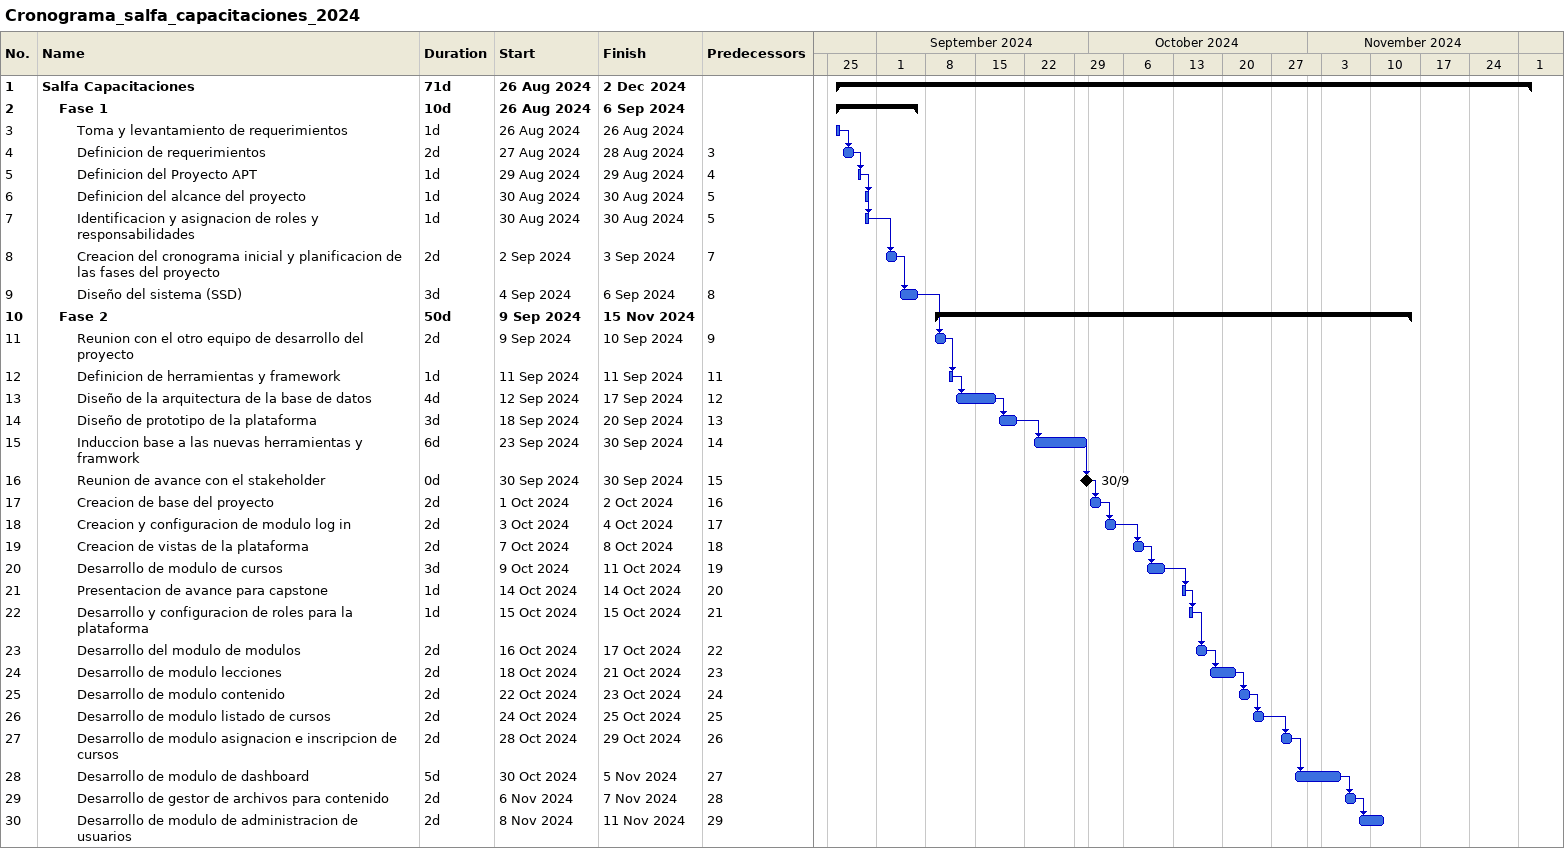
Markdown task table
Cronograma_salfa_capacitaciones_2024

| ID | Level | Task | Duration | Start | Finish | Predecessors |
|---|---|---|---|---|---|---|
| 1 | 1 | **Salfa Capacitaciones** | 71d | 2024-08-26 | 2024-12-02 |  |
| 2 | 2 | **Fase 1** | 10d | 2024-08-26 | 2024-09-06 |  |
| 3 | 3 | Toma y levantamiento de requerimientos | 1d | 2024-08-26 | 2024-08-26 |  |
| 4 | 3 | Definicion de requerimientos | 2d | 2024-08-27 | 2024-08-28 | 3 |
| 5 | 3 | Definicion del Proyecto APT | 1d | 2024-08-29 | 2024-08-29 | 4 |
| 6 | 3 | Definicion del alcance del proyecto | 1d | 2024-08-30 | 2024-08-30 | 5 |
| 7 | 3 | Identificacion y asignacion de roles y responsabilidades | 1d | 2024-08-30 | 2024-08-30 | 5 |
| 8 | 3 | Creacion del cronograma inicial y planificacion de las fases del proyecto | 2d | 2024-09-02 | 2024-09-03 | 7 |
| 9 | 3 | Diseño del sistema (SSD) | 3d | 2024-09-04 | 2024-09-06 | 8 |
| 10 | 2 | **Fase 2** | 50d | 2024-09-09 | 2024-11-15 |  |
| 11 | 3 | Reunion con el otro equipo de desarrollo del proyecto | 2d | 2024-09-09 | 2024-09-10 | 9 |
| 12 | 3 | Definicion de herramientas y framework | 1d | 2024-09-11 | 2024-09-11 | 11 |
| 13 | 3 | Diseño de la arquitectura de la base de datos | 4d | 2024-09-12 | 2024-09-17 | 12 |
| 14 | 3 | Diseño de prototipo de la plataforma | 3d | 2024-09-18 | 2024-09-20 | 13 |
| 15 | 3 | Induccion base a las nuevas herramientas y framwork | 6d | 2024-09-23 | 2024-09-30 | 14 |
| 16 | 3 | Reunion de avance con el stakeholder | 0d | 2024-09-30 | 2024-09-30 | 15 |
| 17 | 3 | Creacion de base del proyecto | 2d | 2024-10-01 | 2024-10-02 | 16 |
| 18 | 3 | Creacion y configuracion de modulo log in | 2d | 2024-10-03 | 2024-10-04 | 17 |
| 19 | 3 | Creacion de vistas de la plataforma | 2d | 2024-10-07 | 2024-10-08 | 18 |
| 20 | 3 | Desarrollo de modulo de cursos | 3d | 2024-10-09 | 2024-10-11 | 19 |
| 21 | 3 | Presentacion de avance para capstone | 1d | 2024-10-14 | 2024-10-14 | 20 |
| 22 | 3 | Desarrollo y configuracion de roles para la plataforma | 1d | 2024-10-15 | 2024-10-15 | 21 |
| 23 | 3 | Desarrollo del modulo de modulos | 2d | 2024-10-16 | 2024-10-17 | 22 |
| 24 | 3 | Desarrollo de modulo lecciones | 2d | 2024-10-18 | 2024-10-21 | 23 |
| 25 | 3 | Desarrollo de modulo contenido | 2d | 2024-10-22 | 2024-10-23 | 24 |
| 26 | 3 | Desarrollo de modulo listado de cursos | 2d | 2024-10-24 | 2024-10-25 | 25 |
| 27 | 3 | Desarrollo de modulo asignacion e inscripcion de cursos | 2d | 2024-10-28 | 2024-10-29 | 26 |
| 28 | 3 | Desarrollo de modulo de dashboard | 5d | 2024-10-30 | 2024-11-05 | 27 |
| 29 | 3 | Desarrollo de gestor de archivos para contenido | 2d | 2024-11-06 | 2024-11-07 | 28 |
| 30 | 3 | Desarrollo de modulo de administracion de usuarios | 2d | 2024-11-08 | 2024-11-11 | 29 |
